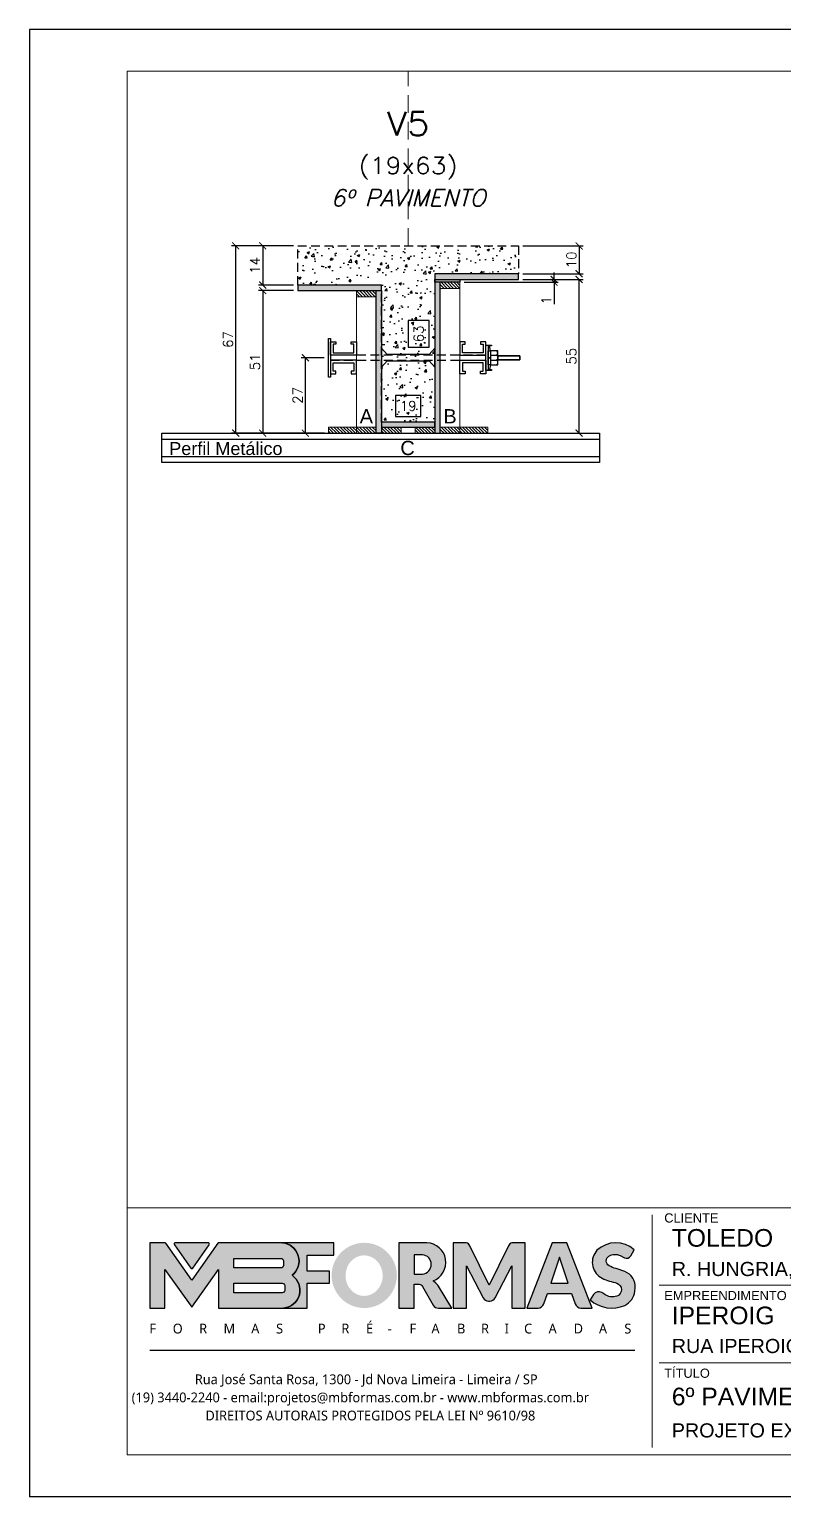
# Model space of a CAD drawing. Extents: x -23436 to 4767, y -4638 to 9755.
# Drawn here: x -19091 to -18552, y 4082 to 5132 of the extents above; entities that cross this region are included whole.
import ezdxf
from ezdxf.enums import TextEntityAlignment as Align

# ---------------------------------------------------------------- set-up
doc = ezdxf.new("R2010")
doc.units = 0
doc.header["$PDMODE"] = 2
doc.header["$PDSIZE"] = 10
doc.linetypes.add('CABLIN', pattern=[0.35, 0.25, -0.1])
doc.linetypes.add('HIDDEN', pattern=[9.525, 6.35, -3.175])
doc.layers.get('0').update_dxf_attribs({"lineweight": 13})
doc.layers.get('Defpoints').update_dxf_attribs({"lineweight": 13})
for name, color, linetype in [('Barra de Ancoragem', 20, 'Continuous'), ('Concreto', 250, 'HIDDEN'), ('Cota', 4, 'Continuous'), ('Cota Seção (2x)', 4, 'Continuous'), ('Hachura', 252, 'CABLIN'), ('MB Logo', 255, 'Continuous'), ('Painéis', 200, 'Continuous'), ('Perfil Metálico', 224, 'Continuous'), ('Texto de Titulo', 7, 'Continuous'), ('Texto Qtd Sarr', 242, 'Continuous'), ('Tubo de PVC', 51, 'Continuous')]:
    doc.layers.add(name, color=color, linetype=linetype)
for name, color, linetype, lineweight in [('FOLHA MB', 7, 'Continuous', 13), ('Madeira', 100, 'Continuous', 13), ('Texto Seção', 7, 'Continuous', 15)]:
    doc.layers.add(name, color=color, linetype=linetype, lineweight=lineweight)
doc.layers.add('Laje_Perimetro', color=7, linetype='Continuous', plot=False)
doc.styles.add('ARIAL', font='arial.ttf', dxfattribs={"oblique": 15, "height": 25})
doc.styles.add('MB_C01', font='arial.ttf', dxfattribs={"height": 1.3})
doc.styles.add('MB_C02', font='arial.ttf', dxfattribs={"height": 2})
doc.styles.add('MB_C03', font='arial.ttf', dxfattribs={"height": 2.5})
doc.styles.add('MB_C04', font='arial.ttf', dxfattribs={"height": 6})
doc.styles.add('MtXpl_Lucida_Sans_Un', font='l_10646.ttf')
doc.styles.add('ROMANS', font='romans.shx')
doc.dimstyles.new('Cota Seção (2x)', dxfattribs={"dimtxt": 7, "dimasz": 5, "dimexe": 3, "dimexo": 3, "dimgap": 2, "dimtad": 3, "dimdec": 1, "dimlfac": 0.5, "dimzin": 12, "dimdsep": 46, "dimtxsty": 'ROMANS', "dimblk": 'ARCHTICK', "dimcen": 0, "dimclrd": 4, "dimclre": 4, "dimclrt": 1, "dimadec": 1, "dimazin": 3, "dimtfac": 1, "dimtdec": 1, "dimtmove": 0, "dimatfit": 3, "dimldrblk": 'OBLIQUE', "dimfxl": 1, "dimtolj": 1, "dimtzin": 12, "dimarcsym": 0})
doc.dimstyles.new('Cota Seção interna', dxfattribs={"dimtxt": 7, "dimasz": 6, "dimexe": 0.18, "dimexo": 2, "dimgap": -4, "dimtad": 3, "dimdec": 1, "dimlfac": 0.5, "dimzin": 12, "dimdsep": 46, "dimtxsty": 'ROMANS', "dimblk": 'ARCHTICK', "dimcen": 0.09, "dimse1": 1, "dimse2": 1, "dimsd1": 1, "dimsd2": 1, "dimclrd": 180, "dimclre": 5, "dimclrt": 1, "dimadec": 0, "dimazin": 3, "dimtfac": 1, "dimtdec": 1, "dimtofl": 0, "dimtmove": 0, "dimatfit": 3, "dimldrblk": 'ARCHTICK', "dimfxl": 1, "dimtolj": 1, "dimtzin": 0, "dimarcsym": 0})
pattern_1 = [(315, (4117.2894, -3386.3843), (1.12253202, 1.12253202), [])]
pattern_2 = [(315, (4117.2894, -3459.9843), (1.12253202, 1.12253202), [])]

# ---------------------------------------------------------------- blocks, each defined once
blk = doc.blocks.new('MB-NOVO')
at = {"layer": 'MB Logo', "linetype": 'Continuous'}
h = blk.add_hatch(color=256, dxfattribs=at)
h.dxf.hatch_style = 1
h.set_gradient(color1=(242, 132, 69), color2=(247, 180, 141), rotation=90, tint=1)
h.paths.add_polyline_path([(-18529.6, 10980.8), (-18475.7, 10980.8, 0.706757), (-18468.7, 11008, 0.681802), (-18476.7, 11034.9), (-18529.4, 11034.9, 0.243712), (-18530.2, 11034.5), (-18551.7, 11003.9), (-18573.3, 11034.5, 0.243712), (-18574.1, 11034.9), (-18586.5, 11034.9), (-18586.5, 10980.8), (-18573.9, 10980.8), (-18573.9, 11012.9), (-18551.7, 10981.5), (-18529.6, 11012.9)])
h.paths.add_polyline_path([(-18516.8, 11014.1), (-18516.8, 11022), (-18477.8, 11022, -0.414214), (-18475.8, 11020), (-18475.8, 11016.1, -0.414214), (-18477.8, 11014.1)], flags=16)
h.paths.add_polyline_path([(-18516.8, 11001.4), (-18476.8, 11001.4, -0.414214), (-18474.8, 10999.4), (-18474.8, 10995.5, -0.414214), (-18476.8, 10993.5), (-18516.8, 10993.5)], flags=16)
at = {"layer": 'MB Logo', "true_color": 0x262626}
h = blk.add_hatch(color=250, dxfattribs=at)
h.dxf.hatch_style = 1
h.paths.add_polyline_path([(-18537.3, 11033.3, 0.60809), (-18538.1, 11034.9), (-18565.3, 11034.9, 0.60809), (-18566.1, 11033.3), (-18552.5, 11014, 0.518202), (-18550.9, 11014)])
h = blk.add_hatch(color=250, dxfattribs=at)
h.dxf.hatch_style = 1
h.paths.add_polyline_path([(-18456.2, 11011.3), (-18456.2, 11024.6), (-18434.2, 11024.6), (-18434.2, 11034.9), (-18476.7, 11034.9, -0.681802), (-18468.7, 11008, -0.706757), (-18475.7, 10980.8), (-18456.2, 10980.8), (-18456.2, 11001.4), (-18437.8, 11001.4), (-18437.8, 11011.3)])
h = blk.add_hatch(color=250, dxfattribs=at)
h.dxf.hatch_style = 1
h.paths.add_polyline_path([(-18435.9, 11007.9, 1), (-18381.9, 11007.9, 1)])
edge = h.paths.add_edge_path(flags=16)
edge.add_ellipse((-18409, 11007.7), major_axis=(0, 16.8), ratio=0.916255, start_angle=0, end_angle=360)
h = blk.add_hatch(color=250, dxfattribs=at)
h.dxf.hatch_style = 1
h.paths.add_polyline_path([(-18357, 11034.9), (-18380.2, 11034.9), (-18380.2, 10980.8), (-18367.6, 10980.8), (-18367.6, 11000.7), (-18363.4, 11000.7, -0.195765), (-18360.9, 10998.9), (-18351.8, 10983.2, 0.261385), (-18347.5, 10980.8), (-18336.4, 10980.8), (-18347.5, 10999, 0.082429), (-18349.6, 11001.5), (-18351.9, 11003.4, 0.81838)])
h.paths.add_polyline_path([(-18360.8, 11009), (-18367.6, 11009), (-18367.6, 11025), (-18360.8, 11025, -0.92578)], flags=16)
h = blk.add_hatch(color=250, dxfattribs=at)
h.dxf.hatch_style = 1
h.paths.add_polyline_path([(-18286.6, 11015.9), (-18286.6, 10980.8), (-18275.8, 10980.8), (-18275.8, 11034.9), (-18286.6, 11034.9, 0.216647), (-18289.4, 11032.4), (-18305.5, 10999.8), (-18321.6, 11032.7, 0.199908), (-18324.3, 11034.9), (-18335.2, 11034.9), (-18335.2, 10980.8), (-18324.3, 10980.8), (-18324.3, 11015.9), (-18310.4, 10989.3, 0.279644), (-18306, 10986.6, 0.340986), (-18300.5, 10989.3)])
h = blk.add_hatch(color=250, dxfattribs=at)
h.dxf.hatch_style = 1
h.paths.add_polyline_path([(-18274.4, 10980.8), (-18265, 10980.8, 0.322517), (-18260.2, 10984.3), (-18257.3, 10993), (-18237.2, 10993), (-18234.3, 10984.3, 0.322517), (-18229.5, 10980.8), (-18220.3, 10980.8), (-18241.2, 11034.9), (-18253.4, 11034.9)])
h.paths.add_polyline_path([(-18254.4, 11001.6), (-18247.3, 11023), (-18240.1, 11001.6)], flags=16)
h = blk.add_hatch(color=250, dxfattribs=at)
h.dxf.hatch_style = 1
h.paths.add_polyline_path([(-18206, 11024, -0.247671), (-18196.9, 11024.3), (-18193.5, 11022.5, 0.40799), (-18188.2, 11024.1), (-18185.4, 11029.1, 0.392837), (-18216.2, 11028.7, 0.467779), (-18213.3, 11006.3, 0.077523), (-18201.2, 11002.1, -0.214206), (-18196.1, 10997.9, -0.284295), (-18198.2, 10991.4, -0.26924), (-18208.8, 10991.6), (-18212.2, 10993.6, 0.407727), (-18219, 10992.1), (-18221.8, 10987.7, 0.296878), (-18193.2, 10983.1, 0.272251), (-18184.9, 10995.3), (-18184.6, 10997.9, 0.348906), (-18193.7, 11011.2), (-18200.4, 11013.5, -0.045018), (-18205.8, 11015.7, -0.618284)])
at = {"layer": 'MB Logo', "linetype": 'Continuous'}
blk.add_line((-18586.5, 10945.9), (-18184.8, 10945.9), dxfattribs=at)
at = {"layer": 'MB Logo', "color": 23, "linetype": 'Continuous', "true_color": 0xf28445}
for points in [[(-18573.3, 11034.5, 0.243712), (-18574.1, 11034.9), (-18586.5, 11034.9), (-18586.5, 10980.8), (-18573.9, 10980.8), (-18573.9, 11012.9), (-18551.7, 10981.5), (-18529.6, 11012.9), (-18529.6, 10980.8), (-18475.7, 10980.8, 0.706757), (-18468.7, 11008, 0.681802), (-18476.7, 11034.9), (-18529.4, 11034.9, 0.243712), (-18530.2, 11034.5), (-18551.7, 11003.9)], [(-18516.8, 11022), (-18477.8, 11022, -0.414214), (-18475.8, 11020), (-18475.8, 11016.1, -0.414214), (-18477.8, 11014.1), (-18516.8, 11014.1)], [(-18516.8, 11001.4), (-18476.8, 11001.4, -0.414214), (-18474.8, 10999.4), (-18474.8, 10995.5, -0.414214), (-18476.8, 10993.5), (-18516.8, 10993.5)]]:
    blk.add_lwpolyline(points, format="xyb", close=True, dxfattribs=at)
at = {"layer": 'MB Logo', "color": 250, "true_color": 0x262626}
for points in [[(-18537.3, 11033.3, 0.60809), (-18538.1, 11034.9), (-18565.3, 11034.9, 0.60809), (-18566.1, 11033.3), (-18552.5, 11014, 0.518202), (-18550.9, 11014)], [(-18437.8, 11011.3), (-18456.2, 11011.3), (-18456.2, 11024.6), (-18434.2, 11024.6), (-18434.2, 11034.9), (-18476.7, 11034.9, -0.681802), (-18468.7, 11008, -0.706757), (-18475.7, 10980.8), (-18456.2, 10980.8), (-18456.2, 11001.4), (-18437.8, 11001.4)], [(-18347.5, 10980.8), (-18336.4, 10980.8), (-18347.5, 10999, 0.082429), (-18349.6, 11001.5), (-18351.9, 11003.4, 0.81838), (-18357, 11034.9), (-18380.2, 11034.9), (-18380.2, 10980.8), (-18367.6, 10980.8), (-18367.6, 11000.7), (-18363.4, 11000.7, -0.209789), (-18360.8, 10998.7), (-18351.8, 10983.2, 0.261385)], [(-18286.6, 11015.9), (-18286.6, 10980.8), (-18275.8, 10980.8), (-18275.8, 11034.9), (-18286.6, 11034.9, 0.216647), (-18289.4, 11032.4), (-18305.5, 10999.8), (-18321.5, 11032.4, 0.216647), (-18324.3, 11034.9), (-18335.2, 11034.9), (-18335.2, 10980.8), (-18324.3, 10980.8), (-18324.3, 11015.9), (-18310.4, 10989.3, 0.279644), (-18306, 10986.6), (-18304.9, 10986.6, 0.279644), (-18300.5, 10989.3)], [(-18265, 10980.8, 0.322517), (-18260.2, 10984.3), (-18257.3, 10993), (-18237.2, 10993), (-18234.3, 10984.3, 0.322517), (-18229.5, 10980.8), (-18220.3, 10980.8), (-18241.2, 11034.9), (-18253.4, 11034.9), (-18274.4, 10980.8)], [(-18206.2, 11015.9, -0.549626), (-18206.4, 11023.8, -0.258723), (-18196.9, 11024.3), (-18193.5, 11022.5, 0.40799), (-18188.2, 11024.1), (-18185.4, 11029.1, 0.392837), (-18216.2, 11028.7, 0.467779), (-18213.3, 11006.3, 0.077523), (-18201.2, 11002.1, -0.203897), (-18196.3, 10998.2), (-18196.1, 10997.8, -0.267611), (-18198, 10991.6), (-18198.5, 10991.3, -0.261145), (-18208.8, 10991.6), (-18212.2, 10993.6, 0.407727), (-18219, 10992.1), (-18221.8, 10987.7, 0.296878), (-18193.2, 10983.1, 0.265963), (-18184.9, 10994.9), (-18184.7, 10997.6, 0.340466), (-18193.1, 11011), (-18200.4, 11013.5, -0.049298)], [(-18367.6, 11009), (-18360.8, 11009, 0.92578), (-18360.8, 11025), (-18367.6, 11025)]]:
    blk.add_lwpolyline(points, format="xyb", close=True, dxfattribs=at)
blk.add_lwpolyline([(-18247.3, 11023), (-18254.4, 11001.6), (-18240.1, 11001.6)], close=True, dxfattribs=at)
at = {"layer": 'MB Logo', "color": 250, "true_color": 0x262626, "style": 'MtXpl_Lucida_Sans_Un'}
for s, height, p in [('F', 8.12, (-18586.8, 10959.8)), ('O', 8.12, (-18567.5, 10959.8)), ('R', 8.12, (-18545.6, 10959.8)), ('M', 8.12, (-18525.4, 10959.8)), ('A', 8.12, (-18502.5, 10959.8)), ('S', 8.12, (-18481.9, 10959.8)), ('P', 8.12, (-18447.3, 10959.8)), ('R', 8.12, (-18427.8, 10959.8)), ('É', 8.12, (-18407.5, 10959.8)), ('-', 8.12, (-18389.6, 10959.8)), ('F', 8.12, (-18371.4, 10959.8)), ('A', 8.12, (-18353.3, 10959.8)), ('B', 8.12, (-18332.1, 10959.8)), ('R', 8.12, (-18312.2, 10959.8)), ('I', 8.12, (-18292.7, 10959.8)), ('C', 8.12, (-18276.6, 10959.8)), ('A', 8.12, (-18256.3, 10959.8)), ('D', 8.12, (-18235.5, 10959.8)), ('A', 8.12, (-18214.6, 10959.8)), ('S', 8.12, (-18193.6, 10959.8)), ('DIREITOS AUTORAIS PROTEGIDOS PELA LEI Nº 9610/98', 8.122, (-18540.4, 10887.8))]:
    blk.add_text(s, height=height, dxfattribs=at).set_placement(p)
at = {"layer": 'MB Logo', "style": 'MtXpl_Lucida_Sans_Un'}
for s, p in [('Rua José Santa Rosa, 1300 - Jd Nova Limeira - Limeira / SP', (-18549.2, 10917.8)), ('(19) 3440-2240 - email:projetos@mbformas.com.br - www.mbformas.com.br', (-18601.5, 10902.8))]:
    blk.add_text(s, height=8.122, dxfattribs=at).set_placement(p)
blk = doc.blocks.new('A$C169d8357')
at = {"layer": 'FOLHA MB', "color": 1}
for p, q in [((1109.8, 356.7), (70, 356.7)), ((445.6, 351.7), (445.6, 185)), ((786.6, 351.7), (786.6, 250.7)), ((943.1, 351.7), (943.1, 185)), ((1109.8, 356.7), (1109.8, 179.9)), ((1455, 356.7), (1109.8, 356.7)), ((1155.3, 185), (1155.3, 351.7)), ((1232.6, 351.7), (1232.6, 185)), ((1455, 331.5), (1109.8, 331.5)), ((938.1, 316.3), (791.6, 316.3)), ((1109.8, 316.3), (948.2, 316.3)), ((1029, 311.3), (1029, 286)), ((1455, 306.2), (1109.8, 306.2)), ((781.5, 301.2), (450.7, 301.2)), ((938.1, 281), (791.6, 281)), ((1109.8, 281), (948.2, 281)), ((1029, 275.9), (1029, 250.7)), ((1455, 281), (1109.8, 281)), ((1455, 255.7), (1109.8, 255.7)), ((938.1, 245.6), (450.7, 245.6)), ((1109.8, 245.6), (948.2, 245.6)), ((1029, 240.6), (1029, 185)), ((1455, 230.4), (1109.8, 230.4)), ((1455, 205.2), (1109.8, 205.2))]:
    blk.add_line(p, q, dxfattribs=at)
for points in [[(0, 1199.9), (0, 149.9), (1485, 149.9), (1485, 1199.9)], [(70, 1169.9), (70, 179.9), (1455, 179.9), (1455, 1169.9)]]:
    blk.add_lwpolyline(points, close=True, dxfattribs=at)
at = {"layer": 'MB Logo', "xscale": 0.8642040370897565, "yscale": 0.8642040370897565, "zscale": 0.8642040370897565}
blk.add_blockref('MB-NOVO', (16148.7, -9204.8), dxfattribs=at)
at = {"layer": 'FOLHA MB', "color": 6}
for s, height, style, p in [('CLIENTE', 6.57, 'MB_C01', (454.3, 346.1)), ('RESPONSÁVEL TÉCNICO', 6.566, 'MB_C01', (791.2, 344.6)), ('FASE DO PROJETO', 6.566, 'MB_C01', (947.8, 344.6)), ('R. HUNGRIA,620-10ºANDAR-SÃO PAULO-SP', 10.102, 'MB_C02', (459.7, 307.8)), ('PROJETISTA', 6.57, 'MB_C01', (791.2, 306.7)), ('DATA', 6.57, 'MB_C01', (947.8, 306.7)), ('ESCALA', 6.57, 'MB_C01', (1033.7, 306.7)), ('EMPREENDIMENTO E LOCAL', 6.566, 'MB_C01', (454.3, 290.6)), ('DISCIPLINA', 6.57, 'MB_C01', (791.2, 271.4)), ('COR MADEIRA', 6.566, 'MB_C01', (947.8, 271.4)), ('COR TARJA', 6.57, 'MB_C01', (1033.7, 271.4)), ('RUA IPEROIG,180-PERDIZES-SÃO PAULO-SP', 10.102, 'MB_C02', (459.7, 252.7)), ('TÍTULO', 6.57, 'MB_C01', (454.3, 235)), ('REVISÃO', 6.57, 'MB_C01', (947.8, 236.5)), ('FOLHA', 6.57, 'MB_C01', (1033.7, 236.5)), ('PROJETO EXECUTIVO DE LATERAIS DE VIGAS', 10.102, 'MB_C02', (459.7, 192.3))]:
    blk.add_text(s, height=height, dxfattribs=dict(at, style=style)).set_placement(p)
at = {"layer": 'FOLHA MB', "color": 5}
for s, height, style, p in [('TOLEDO', 12.63, 'MB_C03', (459.7, 328.8)), ('DANIEL RODRIGUES', 10.102, 'MB_C02', (791.6, 322.4)), ('LIBERADO PARA OBRA', 10.102, 'MB_C02', (948.1, 320.5)), ('STEPHANIE/THAIS', 10.102, 'MB_C02', (791.5, 285.1)), ('02/05/2023', 10.1, 'MB_C02', (948.1, 285.1)), ('1:50', 10.1, 'MB_C02', (1034, 287.1)), ('IPEROIG', 12.63, 'MB_C03', (459.7, 273.3)), ('PADRÃO', 10.1, 'MB_C02', (948.1, 251.8)), ('FORMA DE MADEIRA', 10.102, 'MB_C02', (791.6, 251.7)), ('S/COR', 10.1, 'MB_C02', (1034, 251.8)), ('01', 10.1, 'MB_C02', (1126.7, 237.1)), ('19/06/23', 10.1, 'MB_C02', (1166.5, 236.9)), ('ACRESCIMO DA FOLHA 45', 10.102, 'MB_C02', (1243.1, 236.9)), ('6º PAVIMENTO / TIPO / DUPLEX INFERIOR', 12.628, 'MB_C03', (459.7, 215.3)), ('00', 10.1, 'MB_C02', (1126.7, 211.8)), ('02/05/23', 10.1, 'MB_C02', (1166.5, 211.6)), ('EMISSÃO INICIAL', 10.102, 'MB_C02', (1243.1, 211.6)), ('01', 12.63, 'MB_C03', (967.6, 205))]:
    blk.add_text(s, height=height, dxfattribs=dict(at, style=style)).set_placement(p)
at = {"layer": 'FOLHA MB', "color": 6, "style": 'MB_C01'}
for s, p in [('REV. Nº', (1132.5, 198.1)), ('DATA', (1189.7, 198.1)), ('DESCRIÇÃO', (1265.5, 198.1))]:
    blk.add_text(s, height=6.57, dxfattribs=at).set_placement(p, align=Align.MIDDLE_CENTER)
at = {"layer": 'FOLHA MB', "insert": (1239.4, 189.4), "char_height": 5.051, "width": 210.818, "attachment_point": 1, "style": 'MB_C04'}
blk.add_mtext('TOLEDO-IPEROIG-LO-6PV-TP-DINF-LVI-R00.DWG', dxfattribs=at)
blk = doc.blocks.new('titulo1')
at = {"layer": 'Defpoints', "color": 252, "linetype": 'HIDDEN', "ltscale": 2}
blk.add_line((0, 0), (0, 125), dxfattribs=at)
at = {"layer": 'Defpoints', "style": 'ROMANS', "oblique": 15}
blk.add_attdef('FOLHA', text='', height=10, dxfattribs=at).set_placement((0, 15.6), align=Align.MIDDLE_CENTER)
at = {"layer": 'Texto Qtd Sarr', "color": 3, "style": 'ROMANS', "oblique": 15}
for tag, height, p in [('TITULO', 17, (0, 71.4)), ('SEÇÃO', 12, (0, 41.5))]:
    blk.add_attdef(tag, text='', height=height, dxfattribs=at).set_placement(p, align=Align.MIDDLE_CENTER)
blk = doc.blocks.new('*D356')
at = {"layer": 'Cota Seção (2x)', "color": 180, "lineweight": -2, "transparency": 16777216}
for p, q in [((-18811.3, 4870.3), (-18829.3, 4870.3)), ((-18829.3, 4870.3), (-18829.3, 4855.3)), ((-18811.3, 4855.3), (-18811.3, 4870.3)), ((-18829.3, 4855.3), (-18811.3, 4855.3))]:
    blk.add_line(p, q, dxfattribs=at)
at = {"layer": 'Defpoints', "color": 0, "transparency": 16777216}
for p in [(-18839.3, 4851.3), (-18801.3, 4851.3), (-18801.3, 4851.3)]:
    blk.add_point(p, dxfattribs=at)
at = {"layer": 'Cota Seção (2x)', "color": 1, "transparency": 16777216, "insert": (-18820.3, 4862.8), "char_height": 7, "attachment_point": 5, "style": 'ROMANS'}
blk.add_mtext('\\A1;19', dxfattribs=at)
blk = doc.blocks.new('_ArchTick')
at = {"color": 0, "linetype": 'ByBlock', "const_width": 0.15}
blk.add_lwpolyline([(-0.5, -0.5), (0.5, 0.5)], dxfattribs=at)
blk = doc.blocks.new('*D357')
at = {"layer": 'Cota', "color": 4, "lineweight": -2, "transparency": 16777216}
for p, q in [((-18738.3, 4977.3), (-18695, 4977.3)), ((-18698, 4977.3), (-18698, 4957.3)), ((-18738.3, 4957.3), (-18695, 4957.3))]:
    blk.add_line(p, q, dxfattribs=at)
at = {"layer": 'Defpoints', "color": 0, "transparency": 16777216}
for p in [(-18741.3, 4977.3), (-18741.3, 4957.3), (-18698, 4957.3)]:
    blk.add_point(p, dxfattribs=at)
at = {"layer": 'Cota', "color": 4, "lineweight": -2, "transparency": 16777216, "xscale": 5, "yscale": 5, "zscale": 5}
for p, rotation in [((-18698, 4977.3), 90), ((-18698, 4957.3), 270)]:
    blk.add_blockref('_ArchTick', p, dxfattribs=dict(at, rotation=rotation))
at = {"layer": 'Cota', "color": 1, "transparency": 16777216, "insert": (-18703.5, 4967.3), "char_height": 7, "attachment_point": 5, "rotation": 90, "style": 'ROMANS'}
blk.add_mtext('\\A1;10', dxfattribs=at)
blk = doc.blocks.new('_OBLIQUE')
at = {"color": 0, "linetype": 'ByBlock', "lineweight": -2}
for p, q in [((0, 0), (-1, 0)), ((-0.5, -0.5), (0.5, 0.5))]:
    blk.add_line(p, q, dxfattribs=at)
blk = doc.blocks.new('DSADSAD')
at = {"layer": 'Barra de Ancoragem'}
for p, q in [((-12991, 7698.4), (-13009.2, 7698.4)), ((-13005.1, 7696.9), (-13008.6, 7697.6)), ((-12995.1, 7696.9), (-12991.5, 7697.6))]:
    blk.add_line(p, q, dxfattribs=at)
at = {"layer": 'Barra de Ancoragem', "flags": 128}
for points in [[(-13009.2, 7700.2), (-12991, 7700.2), (-12991, 7698.4), (-13009.2, 7698.4)], [(-13008.6, 7698.4), (-13008.6, 7696), (-13009.2, 7696), (-13009.2, 7698.4)], [(-12995.1, 7698.4), (-12995.1, 7696.9), (-13005.1, 7696.9), (-13005.1, 7698.4)], [(-12991, 7698.4), (-12991, 7696), (-12991.5, 7696), (-12991.5, 7698.4)]]:
    blk.add_lwpolyline(points, close=True, dxfattribs=at)
for points in [[(-13005.1, 7696.9), (-13005.1, 7691.6), (-12995.1, 7691.6), (-12995.1, 7696.9)], [(-13000.4, 7696.9), (-13000.4, 7698.4), (-12999.8, 7698.4), (-12999.8, 7696.9), (-13000.4, 7696.9), (-12999.8, 7696.9)]]:
    blk.add_lwpolyline(points, dxfattribs=at)
for points in [[(-13001.9, 7696.9), (-13001.9, 7692.8, 0.666667), (-12998.3, 7692.8, 0.666667)], [(-12998.3, 7696.9), (-12998.3, 7692.8, 0.729796), (-12995.1, 7692.8, 0.729796)]]:
    blk.add_lwpolyline(points, format="xyb", dxfattribs=at)
at = {"layer": 'Barra de Ancoragem'}
blk.add_arc((-13003.5, 7693.3), 1.7, 197.7564, 342.2436, dxfattribs=at)
blk = doc.blocks.new('*D358')
at = {"layer": 'Cota', "color": 4, "lineweight": -2, "transparency": 16777216}
for p, q in [((-18880.5, 4897.3), (-18896.9, 4897.3)), ((-18893.9, 4843.3), (-18893.9, 4897.3)), ((-18880.3, 4843.3), (-18896.9, 4843.3))]:
    blk.add_line(p, q, dxfattribs=at)
at = {"layer": 'Defpoints', "color": 0, "transparency": 16777216}
for p in [(-18893.9, 4897.3), (-18877.5, 4897.3), (-18877.3, 4843.3)]:
    blk.add_point(p, dxfattribs=at)
at = {"layer": 'Cota', "color": 4, "lineweight": -2, "transparency": 16777216, "xscale": 5, "yscale": 5, "zscale": 5}
for p, rotation in [((-18893.9, 4897.3), 90), ((-18893.9, 4843.3), 270)]:
    blk.add_blockref('_ArchTick', p, dxfattribs=dict(at, rotation=rotation))
at = {"layer": 'Cota', "color": 1, "transparency": 16777216, "insert": (-18899.4, 4870.3), "char_height": 7, "attachment_point": 5, "rotation": 90, "style": 'ROMANS'}
blk.add_mtext('\\A1;27', dxfattribs=at)
blk = doc.blocks.new('*D359')
at = {"layer": 'Cota', "color": 4, "lineweight": -2, "transparency": 16777216}
for p, q in [((-18902.3, 4977.3), (-18946.7, 4977.3)), ((-18943.7, 4843.3), (-18943.7, 4977.3)), ((-18880.3, 4843.3), (-18946.7, 4843.3))]:
    blk.add_line(p, q, dxfattribs=at)
at = {"layer": 'Defpoints', "color": 0, "transparency": 16777216}
for p in [(-18943.7, 4977.3), (-18899.3, 4977.3), (-18877.3, 4843.3)]:
    blk.add_point(p, dxfattribs=at)
at = {"layer": 'Cota', "color": 4, "lineweight": -2, "transparency": 16777216, "xscale": 5, "yscale": 5, "zscale": 5}
for p, rotation in [((-18943.7, 4977.3), 90), ((-18943.7, 4843.3), 270)]:
    blk.add_blockref('_ArchTick', p, dxfattribs=dict(at, rotation=rotation))
at = {"layer": 'Cota', "color": 1, "transparency": 16777216, "insert": (-18949.2, 4910.3), "char_height": 7, "attachment_point": 5, "rotation": 90, "style": 'ROMANS'}
blk.add_mtext('\\A1;67', dxfattribs=at)
blk = doc.blocks.new('*D360')
at = {"layer": 'Cota', "color": 4, "lineweight": -2, "transparency": 16777216}
for p, q in [((-18738.3, 4953.3), (-18695, 4953.3)), ((-18698, 4843.3), (-18698, 4953.3)), ((-18760.3, 4843.3), (-18695, 4843.3))]:
    blk.add_line(p, q, dxfattribs=at)
at = {"layer": 'Defpoints', "color": 0, "transparency": 16777216}
for p in [(-18741.3, 4953.3), (-18698, 4953.3), (-18763.3, 4843.3)]:
    blk.add_point(p, dxfattribs=at)
at = {"layer": 'Cota', "color": 4, "lineweight": -2, "transparency": 16777216, "xscale": 5, "yscale": 5, "zscale": 5}
for p, rotation in [((-18698, 4953.3), 90), ((-18698, 4843.3), 270)]:
    blk.add_blockref('_ArchTick', p, dxfattribs=dict(at, rotation=rotation))
at = {"layer": 'Cota', "color": 1, "transparency": 16777216, "insert": (-18703.5, 4898.3), "char_height": 7, "attachment_point": 5, "rotation": 90, "style": 'ROMANS'}
blk.add_mtext('\\A1;55', dxfattribs=at)
blk = doc.blocks.new('*D361')
at = {"layer": 'Cota Seção (2x)', "color": 180, "lineweight": -2, "transparency": 16777216}
for p, q in [((-18805.3, 4923.8), (-18820.3, 4923.8)), ((-18820.3, 4923.8), (-18820.3, 4904.8)), ((-18805.3, 4904.8), (-18805.3, 4923.8)), ((-18820.3, 4904.8), (-18805.3, 4904.8))]:
    blk.add_line(p, q, dxfattribs=at)
at = {"layer": 'Defpoints', "color": 0, "transparency": 16777216}
for p in [(-18801.3, 4977.3), (-18801.3, 4977.3), (-18801.3, 4851.3)]:
    blk.add_point(p, dxfattribs=at)
at = {"layer": 'Cota Seção (2x)', "color": 1, "transparency": 16777216, "insert": (-18812.8, 4914.3), "char_height": 7, "attachment_point": 5, "rotation": 90, "style": 'ROMANS'}
blk.add_mtext('\\A1;63', dxfattribs=at)
blk = doc.blocks.new('*D362')
at = {"layer": 'Cota', "color": 4, "lineweight": -2, "transparency": 16777216}
for p, q in [((-18715.9, 4953.3), (-18715.9, 4958.3)), ((-18780.3, 4951.3), (-18712.9, 4951.3)), ((-18738.3, 4953.3), (-18712.9, 4953.3)), ((-18715.9, 4953.3), (-18715.9, 4951.3)), ((-18715.9, 4951.3), (-18715.9, 4935.6))]:
    blk.add_line(p, q, dxfattribs=at)
at = {"layer": 'Defpoints', "color": 0, "transparency": 16777216}
for p in [(-18783.3, 4951.3), (-18741.3, 4953.3), (-18715.9, 4951.3)]:
    blk.add_point(p, dxfattribs=at)
at = {"layer": 'Cota', "color": 4, "lineweight": -2, "transparency": 16777216, "xscale": 5, "yscale": 5, "zscale": 5}
for p, rotation in [((-18715.9, 4953.3), 270), ((-18715.9, 4951.3), 90)]:
    blk.add_blockref('_ArchTick', p, dxfattribs=dict(at, rotation=rotation))
at = {"layer": 'Cota', "color": 1, "transparency": 16777216, "insert": (-18721.4, 4938.4), "char_height": 7, "attachment_point": 5, "rotation": 90, "style": 'ROMANS'}
blk.add_mtext('\\A1;1', dxfattribs=at)
blk = doc.blocks.new('*D363')
at = {"layer": 'Cota', "color": 4, "lineweight": -2, "transparency": 16777216}
for p, q in [((-18902.3, 4977.3), (-18927.4, 4977.3)), ((-18924.4, 4977.3), (-18924.4, 4949.3)), ((-18902.3, 4949.3), (-18927.4, 4949.3))]:
    blk.add_line(p, q, dxfattribs=at)
at = {"layer": 'Defpoints', "color": 0, "transparency": 16777216}
for p in [(-18899.3, 4977.3), (-18924.4, 4949.3), (-18899.3, 4949.3)]:
    blk.add_point(p, dxfattribs=at)
at = {"layer": 'Cota', "color": 4, "lineweight": -2, "transparency": 16777216, "xscale": 5, "yscale": 5, "zscale": 5}
for p, rotation in [((-18924.4, 4977.3), 90), ((-18924.4, 4949.3), 270)]:
    blk.add_blockref('_ArchTick', p, dxfattribs=dict(at, rotation=rotation))
at = {"layer": 'Cota', "color": 1, "transparency": 16777216, "insert": (-18929.9, 4963.3), "char_height": 7, "attachment_point": 5, "rotation": 90, "style": 'ROMANS'}
blk.add_mtext('\\A1;14', dxfattribs=at)
blk = doc.blocks.new('*D364')
at = {"layer": 'Cota', "color": 4, "lineweight": -2, "transparency": 16777216}
for p, q in [((-18902.3, 4945.3), (-18927.4, 4945.3)), ((-18924.4, 4945.3), (-18924.4, 4843.3)), ((-18880.3, 4843.3), (-18927.4, 4843.3))]:
    blk.add_line(p, q, dxfattribs=at)
at = {"layer": 'Defpoints', "color": 0, "transparency": 16777216}
for p in [(-18899.3, 4945.3), (-18924.4, 4843.3), (-18877.3, 4843.3)]:
    blk.add_point(p, dxfattribs=at)
at = {"layer": 'Cota', "color": 4, "lineweight": -2, "transparency": 16777216, "xscale": 5, "yscale": 5, "zscale": 5}
for p, rotation in [((-18924.4, 4945.3), 90), ((-18924.4, 4843.3), 270)]:
    blk.add_blockref('_ArchTick', p, dxfattribs=dict(at, rotation=rotation))
at = {"layer": 'Cota', "color": 1, "transparency": 16777216, "insert": (-18929.9, 4894.3), "char_height": 7, "attachment_point": 5, "rotation": 90, "style": 'ROMANS'}
blk.add_mtext('\\A1;51', dxfattribs=at)

msp = doc.modelspace()

# ---------------------------------------------------------------- hatches: boundary and pattern name
at = {"layer": 'Concreto'}
h = msp.add_hatch(dxfattribs=at)
h.set_pattern_fill('AR-CONC', color=256, scale=2.5)
h.set_pattern_definition([(50, (-22.701, -2269.665), (17.931505, -1.568803), [1.875, -20.625]), (355, (-22.701, -2269.665), (-3.468783, 18.804803), [1.5, -16.5]), (100.45144, (-21.207, -2269.796), (14.462721, 17.236), [1.593505, -17.528553]), (46.1842, (-22.701, -2264.665), (26.681033, -4.137982), [2.8125, -30.9375]), (96.63564, (-20.478, -2265.01), (23.36655, 24.352965), [2.39026, -26.292844]), (351.18416, (-22.7, -2264.665), (23.36655, 24.352965), [2.25, -24.75]), (21, (-20.201, -2265.915), (14.922676, -10.065472), [1.875, -20.625]), (326, (-20.201, -2265.915), (6.082883, 18.128751), [1.5, -16.5]), (71.45144, (-18.958, -2266.754), (21.00556, 8.063279), [1.593505, -17.528553]), (37.5, (-22.701, -2269.6655), (0.3039964, 8.3223463), [0, -16.3, 0, -16.75, 0, -16.5625]), (7.5, (-22.701, -2269.6655), (6.5767384, 9.8602928), [0, -9.55, 0, -15.925, 0, -6.3125]), (327.5, (-28.276, -2269.6655), (13.345561, -0.5638718), [0, -6.25, 0, -19.5, 0, -25.875]), (317.5, (-30.776, -2269.665), (14.579654, 2.5026246), [0, -8.125, 0, -12.95, 0, -18.375])])
h.paths.add_polyline_path([(-18899.33, 4949.26), (-18899.33, 4977.26), (-18741.33, 4977.26), (-18741.33, 4957.26), (-18801.33, 4957.26), (-18801.33, 4851.26), (-18839.33, 4851.26), (-18839.33, 4949.26)])
at = {"layer": 'Hachura'}
h = msp.add_hatch(color=256, dxfattribs=at)
h.dxf.hatch_style = 1
h.paths.add_polyline_path([(-18741.33, 4953.26), (-18741.33, 4957.26), (-18801.33, 4957.26), (-18801.33, 4953.26)])
h = msp.add_hatch(color=256, dxfattribs=at)
h.dxf.hatch_style = 1
h.paths.add_polyline_path([(-18839.33, 4945.26), (-18839.33, 4949.26), (-18899.33, 4949.26), (-18899.33, 4945.26)])
h = msp.add_hatch(color=256, dxfattribs=at)
h.dxf.hatch_style = 1
h.paths.add_polyline_path([(-18797.33, 4951.26), (-18801.33, 4951.26), (-18801.33, 4843.26), (-18797.33, 4843.26)])
h = msp.add_hatch(dxfattribs=at)
h.set_pattern_fill('ANSI31', color=256, scale=0.5, angle=270, style=0)
h.set_pattern_definition([(315, (4117.2894, -3356.3843), (1.12253202, 1.12253202), [])])
h.paths.add_polyline_path([(-18797.33, 4946.86), (-18797.33, 4951.26), (-18783.33, 4951.26), (-18783.33, 4946.86)])
h = msp.add_hatch(dxfattribs=at)
h.set_pattern_fill('ANSI31', color=256, scale=0.5, angle=270, style=0)
h.set_pattern_definition([(315, (4117.2894, -3362.3843), (1.12253202, 1.12253202), [])])
h.paths.add_polyline_path([(-18843.33, 4940.86), (-18843.33, 4945.26), (-18857.33, 4945.26), (-18857.33, 4940.86)])
h = msp.add_hatch(color=256, dxfattribs=at)
h.dxf.hatch_style = 1
h.paths.add_polyline_path([(-18843.33, 4945.26), (-18839.33, 4945.26), (-18839.33, 4843.26), (-18843.33, 4843.26)])
h = msp.add_hatch(color=256, dxfattribs=at)
h.dxf.hatch_style = 1
h.paths.add_polyline_path([(-18801.33, 4847.66), (-18801.33, 4851.26), (-18839.33, 4851.26), (-18839.33, 4847.66)])
h = msp.add_hatch(dxfattribs=at)
h.set_pattern_fill('ANSI31', color=256, scale=0.5, angle=270, style=0)
h.set_pattern_definition(pattern_1)
h.paths.add_polyline_path([(-18877.33, 4843.26), (-18877.33, 4847.66), (-18857.33, 4847.66), (-18857.33, 4843.26)])
h = msp.add_hatch(dxfattribs=at)
h.set_pattern_fill('ANSI31', color=256, scale=0.5, angle=270, style=0)
h.set_pattern_definition(pattern_2)
h.paths.add_polyline_path([(-18843.33, 4843.26), (-18843.33, 4847.66), (-18857.33, 4847.66), (-18857.33, 4843.26)])
h = msp.add_hatch(dxfattribs=at)
h.set_pattern_fill('ANSI31', color=256, scale=0.5, angle=270, style=0)
h.set_pattern_definition(pattern_1)
h.paths.add_polyline_path([(-18839.33, 4843.26), (-18839.33, 4847.66), (-18825.33, 4847.66), (-18825.33, 4843.26)])
h = msp.add_hatch(dxfattribs=at)
h.set_pattern_fill('ANSI31', color=256, scale=0.5, angle=270, style=0)
h.set_pattern_definition(pattern_1)
h.paths.add_polyline_path([(-18801.33, 4843.26), (-18801.33, 4847.66), (-18815.33, 4847.66), (-18815.33, 4843.26)])
h = msp.add_hatch(dxfattribs=at)
h.set_pattern_fill('ANSI31', color=256, scale=0.5, angle=270, style=0)
h.set_pattern_definition(pattern_2)
h.paths.add_polyline_path([(-18797.33, 4843.26), (-18797.33, 4847.66), (-18783.33, 4847.66), (-18783.33, 4843.26)])
h = msp.add_hatch(dxfattribs=at)
h.set_pattern_fill('ANSI31', color=256, scale=0.5, angle=270, style=0)
h.set_pattern_definition(pattern_1)
h.paths.add_polyline_path([(-18763.33, 4843.26), (-18763.33, 4847.66), (-18783.33, 4847.66), (-18783.33, 4843.26)])
at = {"layer": 'Painéis'}
h = msp.add_hatch(color=256, dxfattribs=at)
h.dxf.hatch_style = 1
h.paths.add_polyline_path([(-18783.33, 4951.26), (-18801.33, 4951.26), (-18801.33, 4953.26), (-18783.33, 4953.26)])

# ---------------------------------------------------------------- linework, layer by layer
at = {"layer": 'Barra de Ancoragem', "flags": 128}
msp.add_lwpolyline([(-18877.45, 4883.39), (-18877.45, 4911.13), (-18875.85, 4911.13), (-18875.85, 4883.39)], close=True, dxfattribs=at)
at = {"layer": 'Barra de Ancoragem'}
for points in [[(-18875.85, 4908.74), (-18874, 4908.74), (-18872.16, 4908.74), (-18872.16, 4906.89), (-18874, 4906.89), (-18874, 4900.88), (-18859.18, 4900.88), (-18859.18, 4906.89), (-18861.03, 4906.89), (-18861.03, 4908.74), (-18859.18, 4908.74), (-18857.33, 4908.74), (-18857.33, 4899.04), (-18875.85, 4899.04)], [(-18764.81, 4908.74), (-18766.66, 4908.74), (-18768.51, 4908.74), (-18768.51, 4906.89), (-18766.66, 4906.89), (-18766.66, 4900.88), (-18781.48, 4900.88), (-18781.48, 4906.89), (-18779.63, 4906.89), (-18779.63, 4908.74), (-18781.48, 4908.74), (-18783.33, 4908.74), (-18783.33, 4899.04), (-18764.81, 4899.04)], [(-18875.85, 4885.78), (-18874, 4885.78), (-18872.16, 4885.78), (-18872.16, 4887.63), (-18874, 4887.63), (-18874, 4893.64), (-18859.18, 4893.64), (-18859.18, 4887.63), (-18861.03, 4887.63), (-18861.03, 4885.78), (-18859.18, 4885.78), (-18857.33, 4885.78), (-18857.33, 4895.48), (-18875.85, 4895.48)], [(-18764.81, 4885.78), (-18766.66, 4885.78), (-18768.51, 4885.78), (-18768.51, 4887.63), (-18766.66, 4887.63), (-18766.66, 4893.64), (-18781.48, 4893.64), (-18781.48, 4887.63), (-18779.63, 4887.63), (-18779.63, 4885.78), (-18781.48, 4885.78), (-18783.33, 4885.78), (-18783.33, 4895.48), (-18764.81, 4895.48)], [(-18756.22, 4898.73), (-18740.32, 4898.73), (-18740.32, 4895.79), (-18756.22, 4895.79)], [(-18740.32, 4895.79), (-18740.32, 4898.73), (-18756.22, 4898.73), (-18756.22, 4895.79)]]:
    msp.add_lwpolyline(points, close=True, dxfattribs=at)
at = {"layer": 'Barra de Ancoragem', "linetype": 'HIDDEN'}
msp.add_lwpolyline([(-18764.81, 4895.48), (-18764.81, 4899.04), (-18875.85, 4899.04), (-18875.85, 4895.48)], close=True, dxfattribs=at)
at = {"layer": 'Concreto'}
msp.add_lwpolyline([(-18899.33, 4949.26), (-18899.33, 4977.26), (-18741.33, 4977.26), (-18741.33, 4957.26), (-18801.33, 4957.26), (-18801.33, 4851.26), (-18839.33, 4851.26), (-18839.33, 4949.26)], close=True, dxfattribs=at)
at = {"layer": 'Laje_Perimetro'}
msp.add_lwpolyline([(-17606.38, 5132.26), (-19091.4, 5132.26), (-19091.4, 4082.26), (-17606.38, 4082.26)], close=True, dxfattribs=at)
at = {"layer": 'Madeira'}
for points in [[(-18797.33, 4946.86), (-18797.33, 4951.26), (-18783.33, 4951.26), (-18783.33, 4946.86)], [(-18797.33, 4951.26), (-18783.33, 4951.26), (-18783.33, 4843.26), (-18797.33, 4843.26)], [(-18843.33, 4940.86), (-18843.33, 4945.26), (-18857.33, 4945.26), (-18857.33, 4940.86)], [(-18843.33, 4945.26), (-18857.33, 4945.26), (-18857.33, 4843.26), (-18843.33, 4843.26)], [(-18877.33, 4843.26), (-18877.33, 4847.66), (-18857.33, 4847.66), (-18857.33, 4843.26)], [(-18843.33, 4843.26), (-18843.33, 4847.66), (-18857.33, 4847.66), (-18857.33, 4843.26)], [(-18839.33, 4843.26), (-18839.33, 4847.66), (-18825.33, 4847.66), (-18825.33, 4843.26)], [(-18801.33, 4843.26), (-18801.33, 4847.66), (-18815.33, 4847.66), (-18815.33, 4843.26)], [(-18797.33, 4843.26), (-18797.33, 4847.66), (-18783.33, 4847.66), (-18783.33, 4843.26)], [(-18763.33, 4843.26), (-18763.33, 4847.66), (-18783.33, 4847.66), (-18783.33, 4843.26)]]:
    msp.add_lwpolyline(points, close=True, dxfattribs=at)
at = {"layer": 'Painéis'}
for points in [[(-18741.33, 4953.26), (-18741.33, 4957.26), (-18801.33, 4957.26), (-18801.33, 4953.26)], [(-18839.33, 4945.26), (-18839.33, 4949.26), (-18899.33, 4949.26), (-18899.33, 4945.26)], [(-18783.33, 4951.26), (-18801.33, 4951.26), (-18801.33, 4953.26), (-18783.33, 4953.26)], [(-18797.33, 4951.26), (-18801.33, 4951.26), (-18801.33, 4843.26), (-18797.33, 4843.26)], [(-18843.33, 4945.26), (-18839.33, 4945.26), (-18839.33, 4843.26), (-18843.33, 4843.26)], [(-18801.33, 4847.66), (-18801.33, 4851.26), (-18839.33, 4851.26), (-18839.33, 4847.66)]]:
    msp.add_lwpolyline(points, close=True, dxfattribs=at)
at = {"layer": 'Perfil Metálico'}
msp.add_lwpolyline([(-18683.32, 4822.19), (-18996.66, 4822.19), (-18996.66, 4843.26), (-18683.32, 4843.26)], close=True, dxfattribs=at)
for points in [[(-18996.66, 4839.1), (-18683.32, 4839.1)], [(-18683.32, 4826.35), (-18996.66, 4826.35)]]:
    msp.add_lwpolyline(points, dxfattribs=at)
at = {"layer": 'Tubo de PVC'}
msp.add_lwpolyline([(-18839.33, 4904.04), (-18839.33, 4904.04), (-18839.33, 4890.48), (-18835.33, 4894.98), (-18805.33, 4894.98), (-18801.33, 4890.48), (-18801.33, 4904.04), (-18805.33, 4899.54), (-18835.33, 4899.54)], close=True, dxfattribs=at)

# ---------------------------------------------------------------- block references
at = {"layer": 'Barra de Ancoragem', "rotation": 90.00000000000001}
msp.add_blockref('DSADSAD', (-11064.6, 17897.35), dxfattribs=at)
at = {"layer": 'MB Logo'}
msp.add_blockref('A$C169d8357', (-19091.4, 3932.32), dxfattribs=at)
at = {"layer": 'Texto Seção'}
ref = msp.add_blockref('titulo1', (-18820.33, 4977.26), dxfattribs=at)
ref.add_attrib('TITULO', 'V5', dxfattribs={"layer": 'Texto de Titulo', "color": 7, "height": 17, "style": 'ROMANS', "width": 1.1}).set_placement((-18820.33, 5064.76), align=Align.MIDDLE_CENTER)
ref.add_attrib('SEÇÃO', '(19x63)', dxfattribs={"layer": 'Texto de Titulo', "color": 7, "height": 12, "style": 'ROMANS', "width": 1.1}).set_placement((-18820.33, 5034.76), align=Align.MIDDLE_CENTER)
ref.add_attrib('REAPROVEITAMENTO', '6º PAVIMENTO', dxfattribs={"layer": 'Texto de Titulo', "color": 7, "height": 12, "style": 'ROMANS', "oblique": 15}).set_placement((-18820.33, 5011.63), align=Align.MIDDLE_CENTER)

# ---------------------------------------------------------------- texts
at = {"layer": 'Texto Seção', "color": 0, "linetype": 'Continuous', "style": 'ARIAL'}
for s, p in [('A', (-18850.26, 4855.39)), ('B', (-18790.4, 4855.39)), ('C', (-18820.77, 4832.72))]:
    msp.add_text(s, height=10.22, dxfattribs=at).set_placement(p, align=Align.MIDDLE_CENTER)
at = {"layer": 'Texto Seção', "style": 'ARIAL'}
msp.add_text('Perfil Metálico', height=9.24, dxfattribs=at).set_placement((-18950.77, 4832.28), align=Align.MIDDLE_CENTER)

# ---------------------------------------------------------------- dimensions: what is measured, and where the dimension line sits
at = {"layer": 'Cota'}
for base, p1, p2, picture, middle in [((-18943.71, 4977.26), (-18877.33, 4843.26), (-18899.33, 4977.26), '*D359', (-18949.21, 4910.26)), ((-18924.39, 4949.26), (-18899.33, 4977.26), (-18899.33, 4949.26), '*D363', (-18929.89, 4963.26)), ((-18697.96, 4957.26), (-18741.33, 4977.26), (-18741.33, 4957.26), '*D357', (-18703.46, 4967.26)), ((-18715.93, 4951.26), (-18741.33, 4953.26), (-18783.33, 4951.26), '*D362', (-18721.43, 4938.43)), ((-18697.96, 4953.26), (-18763.33, 4843.26), (-18741.33, 4953.26), '*D360', (-18703.46, 4898.26)), ((-18924.39, 4843.26), (-18899.33, 4945.26), (-18877.33, 4843.26), '*D364', (-18929.89, 4894.26)), ((-18893.9, 4897.26), (-18877.33, 4843.26), (-18877.45, 4897.26), '*D358', (-18899.4, 4870.26))]:
    dim = msp.add_linear_dim(base=base, p1=p1, p2=p2, angle=90, dimstyle='Cota Seção (2x)', dxfattribs=at)
    dim.commit()
    dim.dimension.update_dxf_attribs({"geometry": picture, "text_midpoint": middle})
at = {"layer": 'Cota Seção (2x)'}
dim = msp.add_linear_dim(base=(-18801.33, 4977.26), p1=(-18801.33, 4851.26), p2=(-18801.33, 4977.26), angle=90, dimstyle='Cota Seção interna', dxfattribs=at)
dim.commit()
dim.dimension.update_dxf_attribs({"geometry": '*D361', "text_midpoint": (-18812.83, 4914.26)})
dim = msp.add_linear_dim(base=(-18801.33, 4851.26), p1=(-18839.33, 4851.26), p2=(-18801.33, 4851.26), dimstyle='Cota Seção interna', dxfattribs=at)
dim.commit()
dim.dimension.update_dxf_attribs({"geometry": '*D356', "text_midpoint": (-18820.33, 4862.76)})

doc.saveas('drawing.dxf')
